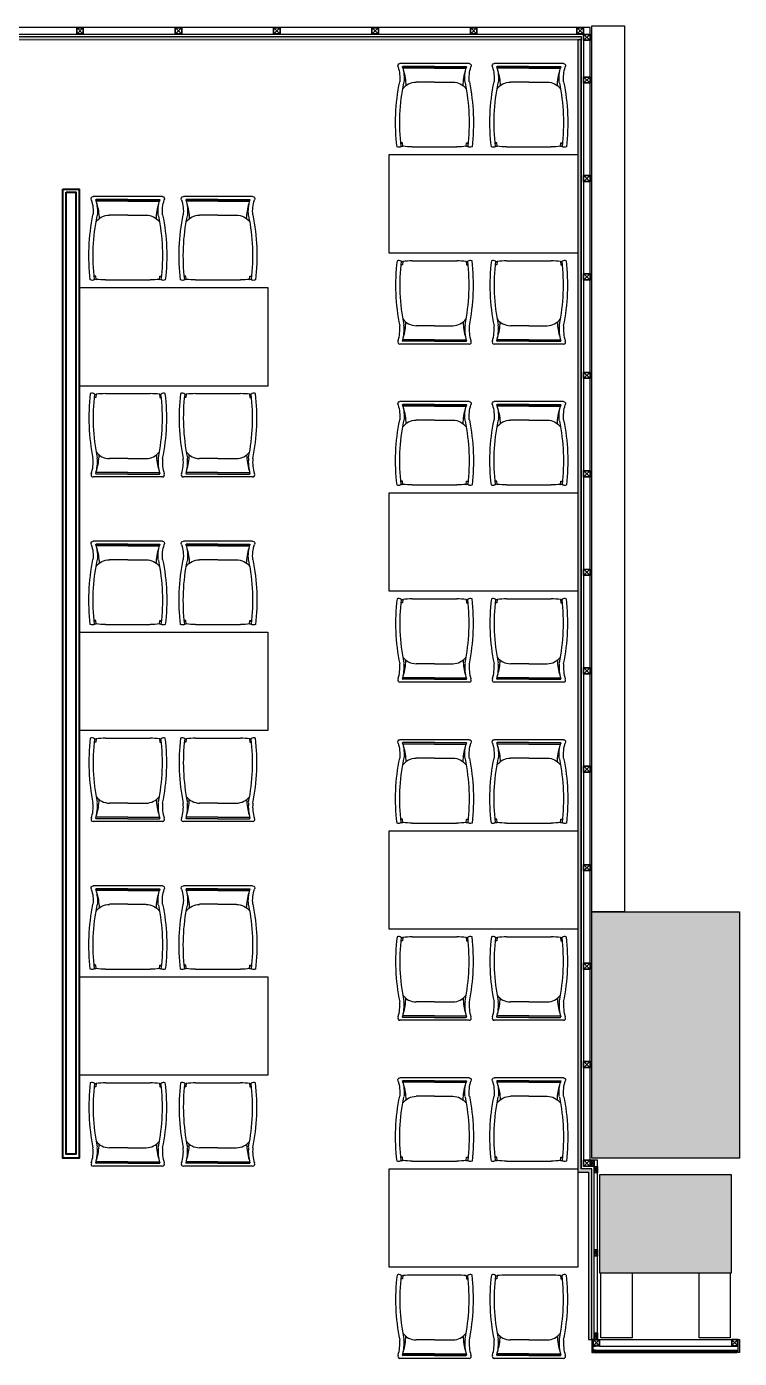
# Model space of a CAD drawing. Header units: millimetres. Extents: x 226371 to 229337, y -157032 to -153287.
# Drawn here: x 226936 to 227371, y -156807 to -155995 of the extents above; entities that cross this region are included whole.
import ezdxf

# ---------------------------------------------------------------- set-up
doc = ezdxf.new("R2010")
doc.units = ezdxf.units.MM
for name, color, linetype in [('Alçıpan Duvar', 1, 'Continuous'), ('ceco.net 148', 7, 'Continuous'), ('Duvar Beton Görünümlü', 149, 'Continuous'), ('PROFİL', 252, 'Continuous'), ('XREF-interior-00$0$ASOS-CLADDING-SHOPFRONT', 5, 'Continuous'), ('XREF-interior-00$0$ASOS-ELEV-HEVY', 4, 'Continuous'), ('XREF-interior-00$0$ASOS-ELEV-MEDI', 6, 'Continuous'), ('XREF-interior-00$0$ASOS-WALL-FULL', 4, 'Continuous'), ('XREF-structure-00$0$ASOS-HATCH', 8, 'Continuous'), ('XREF-structure-00$0$ASOS-STRC-CNCRT', 2, 'Continuous')]:
    doc.layers.add(name, color=color, linetype=linetype)
for name, color, linetype, lineweight in [('Duvar Taş Kaplama', 23, 'Continuous', 13), ('s.Kesit', 167, 'Continuous', 40), ('s.Tefriş', 27, 'Continuous', 30)]:
    doc.layers.add(name, color=color, linetype=linetype, lineweight=lineweight)

# ---------------------------------------------------------------- blocks, each defined once
blk = doc.blocks.new('rtherterhr')
at = {"layer": 's.Tefriş'}
for p, q in [((-184.2, -678.3), (-193.7, -678.3)), ((-184.2, -678.3), (-193.3, -674)), ((-182.4, -658.9), (-184.2, -678.3)), ((-128.3, -655.3), (1.8, -655.3)), ((1.8, -655.3), (131.8, -655.3)), ((185.3, -658.9), (187.1, -678.3)), ((187.1, -678.3), (196.2, -674)), ((187.1, -678.3), (196.7, -678.3)), ((1.5, -1032), (-105.3, -1032)), ((1.5, -1032), (108.2, -1032)), ((202.7, -1139.1), (-199.1, -1139.1)), ((1.5, -1122), (-182.3, -1122)), ((1.5, -1113), (-182, -1113)), ((1.5, -1113.9), (-182, -1113.9)), ((1.5, -1113), (184.9, -1113)), ((1.5, -1113.9), (184.9, -1113.9)), ((1.5, -1122), (185.2, -1122))]:
    blk.add_line(p, q, dxfattribs=at)
for centre, radius, start, end in [((956.4, -795.9), 1180.7, 173.16375, 191.56433), ((-205.9, -675.1), 22.2, 49.52362, 116.80387), ((954.7, -795.7), 1154.4, 173.16375, 191.56433), ((-186.1, -647.5), 12, 243.4625, 288.24639), ((-186.1, -647.5), 12, 243.4625, 288.24639), ((-123.5, -1136.2), 480.9, 90.56992, 97.02957), ((127, -1136.2), 480.9, 82.97043, 89.43008), ((-951.8, -795.7), 1154.4, 348.43567, 6.83625), ((189.1, -647.5), 12, 251.75361, 296.5375), ((189.7, -647.5), 12, 251.75361, 296.5375), ((209.4, -675.1), 22.2, 63.19613, 130.47638), ((-952.8, -795.9), 1180.7, 348.43567, 6.83625), ((-104.4, -934.1), 97.8, 216.80733, 269.48361), ((107.4, -934.1), 97.8, 270.51639, 323.19267), ((-416, -1053.1), 216.6, 342.03388, 5.44867), ((-415.7, -1052.5), 240.9, 344.03742, 5.44867), ((-482.1, -1004.7), 317.3, 342.43591, 358.84091), ((485.1, -1004.7), 317.3, 181.15909, 197.56409), ((418.6, -1052.5), 240.9, 174.55133, 195.96258), ((419.5, -1053.1), 216.6, 174.55133, 197.96612), ((-199.2, -1126.5), 12.6, 148.50007, 270.17078), ((-181.8, -1119.7), 2.42, 158.62583, 259.65504), ((-181.9, -1113.1), 0.725, 162.47915, 272.62383), ((-182.1, -1112.6), 0.433, 170.77976, 288.2285), ((184.8, -1113.1), 0.725, 267.37617, 17.52085), ((185, -1112.6), 0.433, 251.7715, 9.22024), ((184.8, -1119.7), 2.42, 280.34496, 21.37417), ((202.7, -1126.5), 12.6, 269.82922, 31.49993)]:
    blk.add_arc(centre, radius, start, end, dxfattribs=at)

msp = doc.modelspace()

# ---------------------------------------------------------------- hatches: boundary and pattern name
at = {"layer": 'Duvar Beton Görünümlü'}
h = msp.add_hatch(color=256, dxfattribs=at)
h.dxf.hatch_style = 1
h.paths.add_polyline_path([(227272.04, -156003.02), (227272.04, -156693.02), (227278.54, -156693.02), (227278.54, -156795.02), (227280.54, -156795.02), (227280.54, -156691.02), (227274.04, -156691.02), (227274.04, -156003.02)])
at = {"layer": 'Duvar Taş Kaplama'}
h = msp.add_hatch(color=256, dxfattribs=at)
h.dxf.hatch_style = 1
h.paths.add_polyline_path([(227274.04, -156003.02), (227274.04, -156001.02), (226608.04, -156001.02), (226608.04, -156003.02)])
at = {"layer": 'XREF-structure-00$0$ASOS-HATCH'}
h = msp.add_hatch(color=256, dxfattribs=at)
h.dxf.hatch_style = 1
h.paths.add_polyline_path([(227370.54, -156684.52), (227280.54, -156684.52), (227280.54, -156534.52), (227370.54, -156534.52)])
h = msp.add_hatch(color=256, dxfattribs=at)
h.dxf.hatch_style = 1
h.paths.add_polyline_path([(227365.54, -156754.52), (227285.54, -156754.52), (227285.54, -156694.52), (227365.54, -156694.52)])

# ---------------------------------------------------------------- linework, layer by layer
at = {"layer": 'Alçıpan Duvar'}
for p, q in [((226606.54, -155999.52), (227275.54, -155999.52)), ((226608.04, -156001.02), (227274.04, -156001.02)), ((227274.04, -156001.02), (227274.04, -156691.02)), ((227275.54, -155999.52), (227275.54, -156689.52)), ((227280.54, -156691.02), (227274.04, -156691.02)), ((227282.04, -156689.52), (227275.54, -156689.52)), ((227280.54, -156795.02), (227280.54, -156691.02)), ((227282.04, -156795.02), (227282.04, -156689.52))]:
    msp.add_line(p, q, dxfattribs=at)
at = {"layer": 'Duvar Beton Görünümlü'}
msp.add_lwpolyline([(227272.04, -156003.02), (227272.04, -156693.02), (227278.54, -156693.02), (227278.54, -156795.02), (227280.54, -156795.02), (227280.54, -156691.02), (227274.04, -156691.02), (227274.04, -156003.02), (227272.04, -156003.02)], dxfattribs=at)
at = {"layer": 'Duvar Taş Kaplama'}
msp.add_lwpolyline([(226608.04, -156003.02), (227274.04, -156003.02), (227274.04, -156001.02), (226608.04, -156001.02)], close=True, dxfattribs=at)
at = {"layer": 'PROFİL'}
for p, q in [((227279.54, -155995.52), (226401.54, -155995.52)), ((226966.74, -155995.72), (226970.34, -155999.32)), ((226966.74, -155999.32), (226970.34, -155995.72)), ((227026.74, -155995.72), (227030.34, -155999.32)), ((227026.74, -155999.32), (227030.34, -155995.72)), ((227086.74, -155995.72), (227090.34, -155999.32)), ((227086.74, -155999.32), (227090.34, -155995.72)), ((227146.74, -155995.72), (227150.34, -155999.32)), ((227146.74, -155999.32), (227150.34, -155995.72)), ((227206.74, -155995.72), (227210.34, -155999.32)), ((227206.74, -155999.32), (227210.34, -155995.72)), ((227271.74, -155995.72), (227275.34, -155999.32)), ((227271.74, -155999.32), (227275.34, -155995.72)), ((227275.74, -155999.72), (227279.34, -156003.32)), ((227275.74, -156003.32), (227279.34, -155999.72)), ((227279.54, -156685.52), (227279.54, -155995.52)), ((227275.74, -156025.72), (227279.34, -156029.32)), ((227275.74, -156029.32), (227279.34, -156025.72)), ((227275.74, -156085.72), (227279.34, -156089.32)), ((227275.74, -156089.32), (227279.34, -156085.72)), ((227275.74, -156145.72), (227279.34, -156149.32)), ((227275.74, -156149.32), (227279.34, -156145.72)), ((227275.74, -156205.72), (227279.34, -156209.32)), ((227275.74, -156209.32), (227279.34, -156205.72)), ((227275.74, -156265.72), (227279.34, -156269.32)), ((227275.74, -156269.32), (227279.34, -156265.72)), ((227275.74, -156325.72), (227279.34, -156329.32)), ((227275.74, -156329.32), (227279.34, -156325.72)), ((227275.74, -156385.72), (227279.34, -156389.32)), ((227275.74, -156389.32), (227279.34, -156385.72)), ((227275.74, -156445.72), (227279.34, -156449.32)), ((227275.74, -156449.32), (227279.34, -156445.72)), ((227275.74, -156505.72), (227279.34, -156509.32)), ((227275.74, -156509.32), (227279.34, -156505.72)), ((227275.74, -156565.72), (227279.34, -156569.32)), ((227275.74, -156569.32), (227279.34, -156565.72)), ((227275.74, -156625.72), (227279.34, -156629.32)), ((227275.74, -156629.32), (227279.34, -156625.72)), ((227275.74, -156685.72), (227279.34, -156689.32)), ((227275.74, -156689.32), (227279.34, -156685.72)), ((227279.54, -156685.52), (227284.04, -156685.52)), ((227280.24, -156685.72), (227281.84, -156689.32)), ((227280.24, -156689.32), (227281.84, -156685.72)), ((227282.24, -156689.72), (227283.84, -156693.32)), ((227282.24, -156693.32), (227283.84, -156689.72)), ((227284.04, -156795.02), (227284.04, -156685.52)), ((227282.24, -156740.47), (227283.84, -156744.07)), ((227282.24, -156744.07), (227283.84, -156740.47)), ((227282.25, -156791.22), (227283.85, -156794.82)), ((227282.25, -156794.82), (227283.85, -156791.22))]:
    msp.add_line(p, q, dxfattribs=at)
for points in [[(226966.54, -155995.52), (226970.54, -155995.52), (226970.54, -155999.52), (226966.54, -155999.52)], [(226966.74, -155995.72), (226970.34, -155995.72), (226970.34, -155999.32), (226966.74, -155999.32)], [(227026.54, -155995.52), (227030.54, -155995.52), (227030.54, -155999.52), (227026.54, -155999.52)], [(227026.74, -155995.72), (227030.34, -155995.72), (227030.34, -155999.32), (227026.74, -155999.32)], [(227086.54, -155995.52), (227090.54, -155995.52), (227090.54, -155999.52), (227086.54, -155999.52)], [(227086.74, -155995.72), (227090.34, -155995.72), (227090.34, -155999.32), (227086.74, -155999.32)], [(227146.54, -155995.52), (227150.54, -155995.52), (227150.54, -155999.52), (227146.54, -155999.52)], [(227146.74, -155995.72), (227150.34, -155995.72), (227150.34, -155999.32), (227146.74, -155999.32)], [(227206.54, -155995.52), (227210.54, -155995.52), (227210.54, -155999.52), (227206.54, -155999.52)], [(227206.74, -155995.72), (227210.34, -155995.72), (227210.34, -155999.32), (227206.74, -155999.32)], [(227271.54, -155995.52), (227275.54, -155995.52), (227275.54, -155999.52), (227271.54, -155999.52)], [(227271.74, -155995.72), (227275.34, -155995.72), (227275.34, -155999.32), (227271.74, -155999.32)], [(227275.54, -155999.52), (227279.54, -155999.52), (227279.54, -156003.52), (227275.54, -156003.52)], [(227275.74, -155999.72), (227279.34, -155999.72), (227279.34, -156003.32), (227275.74, -156003.32)], [(227275.54, -156025.52), (227279.54, -156025.52), (227279.54, -156029.52), (227275.54, -156029.52)], [(227275.74, -156025.72), (227279.34, -156025.72), (227279.34, -156029.32), (227275.74, -156029.32)], [(227275.54, -156085.52), (227279.54, -156085.52), (227279.54, -156089.52), (227275.54, -156089.52)], [(227275.74, -156085.72), (227279.34, -156085.72), (227279.34, -156089.32), (227275.74, -156089.32)], [(227275.54, -156145.52), (227279.54, -156145.52), (227279.54, -156149.52), (227275.54, -156149.52)], [(227275.74, -156145.72), (227279.34, -156145.72), (227279.34, -156149.32), (227275.74, -156149.32)], [(227275.54, -156205.52), (227279.54, -156205.52), (227279.54, -156209.52), (227275.54, -156209.52)], [(227275.74, -156205.72), (227279.34, -156205.72), (227279.34, -156209.32), (227275.74, -156209.32)], [(227275.54, -156265.52), (227279.54, -156265.52), (227279.54, -156269.52), (227275.54, -156269.52)], [(227275.74, -156265.72), (227279.34, -156265.72), (227279.34, -156269.32), (227275.74, -156269.32)], [(227275.54, -156325.52), (227279.54, -156325.52), (227279.54, -156329.52), (227275.54, -156329.52)], [(227275.74, -156325.72), (227279.34, -156325.72), (227279.34, -156329.32), (227275.74, -156329.32)], [(227275.54, -156385.52), (227279.54, -156385.52), (227279.54, -156389.52), (227275.54, -156389.52)], [(227275.74, -156385.72), (227279.34, -156385.72), (227279.34, -156389.32), (227275.74, -156389.32)], [(227275.54, -156445.52), (227279.54, -156445.52), (227279.54, -156449.52), (227275.54, -156449.52)], [(227275.74, -156445.72), (227279.34, -156445.72), (227279.34, -156449.32), (227275.74, -156449.32)], [(227275.54, -156505.52), (227279.54, -156505.52), (227279.54, -156509.52), (227275.54, -156509.52)], [(227275.74, -156505.72), (227279.34, -156505.72), (227279.34, -156509.32), (227275.74, -156509.32)], [(227275.54, -156565.52), (227279.54, -156565.52), (227279.54, -156569.52), (227275.54, -156569.52)], [(227275.74, -156565.72), (227279.34, -156565.72), (227279.34, -156569.32), (227275.74, -156569.32)], [(227275.54, -156625.52), (227279.54, -156625.52), (227279.54, -156629.52), (227275.54, -156629.52)], [(227275.74, -156625.72), (227279.34, -156625.72), (227279.34, -156629.32), (227275.74, -156629.32)], [(227275.54, -156685.52), (227279.54, -156685.52), (227279.54, -156689.52), (227275.54, -156689.52)], [(227275.74, -156685.72), (227279.34, -156685.72), (227279.34, -156689.32), (227275.74, -156689.32)], [(227280.04, -156685.52), (227282.04, -156685.52), (227282.04, -156689.52), (227280.04, -156689.52)], [(227280.24, -156685.72), (227281.84, -156685.72), (227281.84, -156689.32), (227280.24, -156689.32)], [(227282.04, -156689.52), (227284.04, -156689.52), (227284.04, -156693.52), (227282.04, -156693.52)], [(227282.24, -156689.72), (227283.84, -156689.72), (227283.84, -156693.32), (227282.24, -156693.32)], [(227282.04, -156740.27), (227284.04, -156740.27), (227284.04, -156744.27), (227282.04, -156744.27)], [(227282.24, -156740.47), (227283.84, -156740.47), (227283.84, -156744.07), (227282.24, -156744.07)], [(227282.05, -156791.02), (227284.05, -156791.02), (227284.05, -156795.02), (227282.05, -156795.02)], [(227282.25, -156791.22), (227283.85, -156791.22), (227283.85, -156794.82), (227282.25, -156794.82)]]:
    msp.add_lwpolyline(points, close=True, dxfattribs=at)
at = {"layer": 's.Kesit'}
for points in [[(226958.04, -156094.02), (226968.04, -156094.02), (226968.04, -156684.52), (226958.04, -156684.52)], [(226960.04, -156095.88), (226966.04, -156095.88), (226966.04, -156682.06), (226960.04, -156682.06)]]:
    msp.add_lwpolyline(points, close=True, dxfattribs=at)
at = {"layer": 's.Tefriş'}
for points in [[(227157.04, -156073.02), (227272.04, -156073.02), (227272.04, -156133.02), (227157.04, -156133.02)], [(227157.04, -156279.02), (227272.04, -156279.02), (227272.04, -156339.02), (227157.04, -156339.02)], [(227157.04, -156485.02), (227272.04, -156485.02), (227272.04, -156545.02), (227157.04, -156545.02)], [(227157.04, -156691.02), (227272.04, -156691.02), (227272.04, -156751.02), (227157.04, -156751.02)]]:
    msp.add_lwpolyline(points, close=True, dxfattribs=at)
for points in [[(227023.04, -156214.02), (226968.04, -156214.02), (226968.04, -156154.02), (227023.04, -156154.02)], [(227023.04, -156154.02), (227083.04, -156154.02), (227083.04, -156214.02), (227023.04, -156214.02)], [(227023.04, -156424.03), (226968.04, -156424.03), (226968.04, -156364.03), (227023.04, -156364.03)], [(227023.04, -156364.03), (227083.04, -156364.03), (227083.04, -156424.03), (227023.04, -156424.03)], [(227023.04, -156634.03), (226968.04, -156634.03), (226968.04, -156574.03), (227023.04, -156574.03)], [(227023.04, -156574.03), (227083.04, -156574.03), (227083.04, -156634.03), (227023.04, -156634.03)]]:
    msp.add_lwpolyline(points, dxfattribs=at)
at = {"layer": 'XREF-interior-00$0$ASOS-CLADDING-SHOPFRONT'}
msp.add_line((227285.34, -156801.52), (227365.54, -156801.52), dxfattribs=at)
msp.add_lwpolyline([(227281.84, -156801.52), (227369.24, -156801.52), (227369.24, -156802.52), (227281.84, -156802.52)], close=True, dxfattribs=at)
msp.add_lwpolyline([(227281.84, -156803.02), (227369.24, -156803.02), (227369.24, -156802.52), (227281.84, -156802.52), (227281.84, -156803.02)], dxfattribs=at)
at = {"layer": 'XREF-interior-00$0$ASOS-ELEV-HEVY'}
for points in [[(227280.54, -156803.02), (227281.34, -156803.02), (227281.34, -156795.02), (227280.54, -156795.02)], [(227370.54, -156803.02), (227369.74, -156803.02), (227369.74, -156795.02), (227370.54, -156795.02)]]:
    msp.add_lwpolyline(points, close=True, dxfattribs=at)
at = {"layer": 'XREF-interior-00$0$ASOS-ELEV-MEDI'}
for p, q in [((227285.34, -156795.02), (227365.54, -156795.02)), ((227285.34, -156799.02), (227365.54, -156799.02))]:
    msp.add_line(p, q, dxfattribs=at)
for points in [[(227281.34, -156799.02), (227281.34, -156795.02), (227285.34, -156795.02), (227285.34, -156799.02), (227281.34, -156799.02)], [(227369.74, -156799.02), (227369.74, -156795.02), (227365.74, -156795.02), (227365.74, -156799.02), (227369.74, -156799.02)], [(227369.74, -156799.02), (227369.74, -156795.02), (227365.74, -156795.02), (227365.74, -156799.02), (227369.74, -156799.02)], [(227282.84, -156801.52), (227281.34, -156801.52), (227281.34, -156799.02), (227282.84, -156799.02)], [(227368.24, -156801.52), (227369.74, -156801.52), (227369.74, -156799.02), (227368.24, -156799.02)]]:
    msp.add_lwpolyline(points, dxfattribs=at)
at = {"layer": 'XREF-interior-00$0$ASOS-ELEV-MEDI', "elevation": 0}
for points in [[(227281.64, -156795.32), (227285.04, -156798.72)], [(227285.04, -156795.32), (227281.64, -156798.72)], [(227369.44, -156795.32), (227366.04, -156798.72)], [(227366.04, -156795.32), (227369.44, -156798.72)], [(227369.44, -156795.32), (227366.04, -156798.72)], [(227366.04, -156795.32), (227369.44, -156798.72)]]:
    msp.add_lwpolyline(points, dxfattribs=at)
for points in [[(227281.64, -156798.72), (227281.64, -156795.32), (227285.04, -156795.32), (227285.04, -156798.72)], [(227369.44, -156798.72), (227369.44, -156795.32), (227366.04, -156795.32), (227366.04, -156798.72)], [(227369.44, -156798.72), (227369.44, -156795.32), (227366.04, -156795.32), (227366.04, -156798.72)]]:
    msp.add_lwpolyline(points, close=True, dxfattribs=at)
at = {"layer": 'XREF-interior-00$0$ASOS-WALL-FULL'}
msp.add_lwpolyline([(227300.54, -156534.52), (227280.54, -156534.52), (227280.54, -155994.52), (227300.54, -155994.52)], close=True, dxfattribs=at)
for points in [[(227305.08, -156754.52), (227305.08, -156794.05), (227286.01, -156794.05), (227286.01, -156754.52)], [(227365.01, -156754.52), (227365.01, -156794.05), (227345.95, -156794.05), (227345.95, -156754.52)]]:
    msp.add_lwpolyline(points, dxfattribs=at)
at = {"layer": 'XREF-structure-00$0$ASOS-STRC-CNCRT'}
msp.add_lwpolyline([(227370.54, -156684.52), (227280.54, -156684.52), (227280.54, -156534.52), (227370.54, -156534.52), (227370.54, -156684.52)], close=True, dxfattribs=at)
at = {"layer": 'XREF-structure-00$0$ASOS-STRC-CNCRT', "flags": 128}
msp.add_lwpolyline([(227365.54, -156754.52), (227285.54, -156754.52), (227285.54, -156694.52), (227365.54, -156694.52)], close=True, dxfattribs=at)

# ---------------------------------------------------------------- block references
at = {"layer": 'ceco.net 148', "xscale": -0.1050000000104774, "yscale": 0.1050000000104774, "zscale": 0.105, "rotation": 180}
for p in [(227184.5, -156137.14), (227242, -156137.14), (226997.5, -156218.2), (227052.5, -156218.2), (227184.5, -156343.14), (227242, -156343.14), (226997.5, -156428.2), (227052.5, -156428.2), (227184.5, -156549.14), (227242, -156549.14), (226997.5, -156638.21), (227052.5, -156638.21), (227184.5, -156755.14), (227242, -156755.14)]:
    msp.add_blockref('rtherterhr', p, dxfattribs=at)
at = {"layer": 'ceco.net 148', "xscale": 0.1050000000104774, "yscale": 0.1050000000104774, "zscale": 0.1050000000000182}
for p in [(227184.5, -156068.92), (227242, -156068.92), (226997.5, -156149.85), (227052.5, -156149.85), (227184.5, -156274.92), (227242, -156274.92), (226997.5, -156359.85), (227052.5, -156359.85), (227184.5, -156480.92), (227242, -156480.92), (226997.5, -156569.86), (227052.5, -156569.86), (227184.5, -156686.92), (227242, -156686.92)]:
    msp.add_blockref('rtherterhr', p, dxfattribs=at)

doc.saveas('drawing.dxf')
